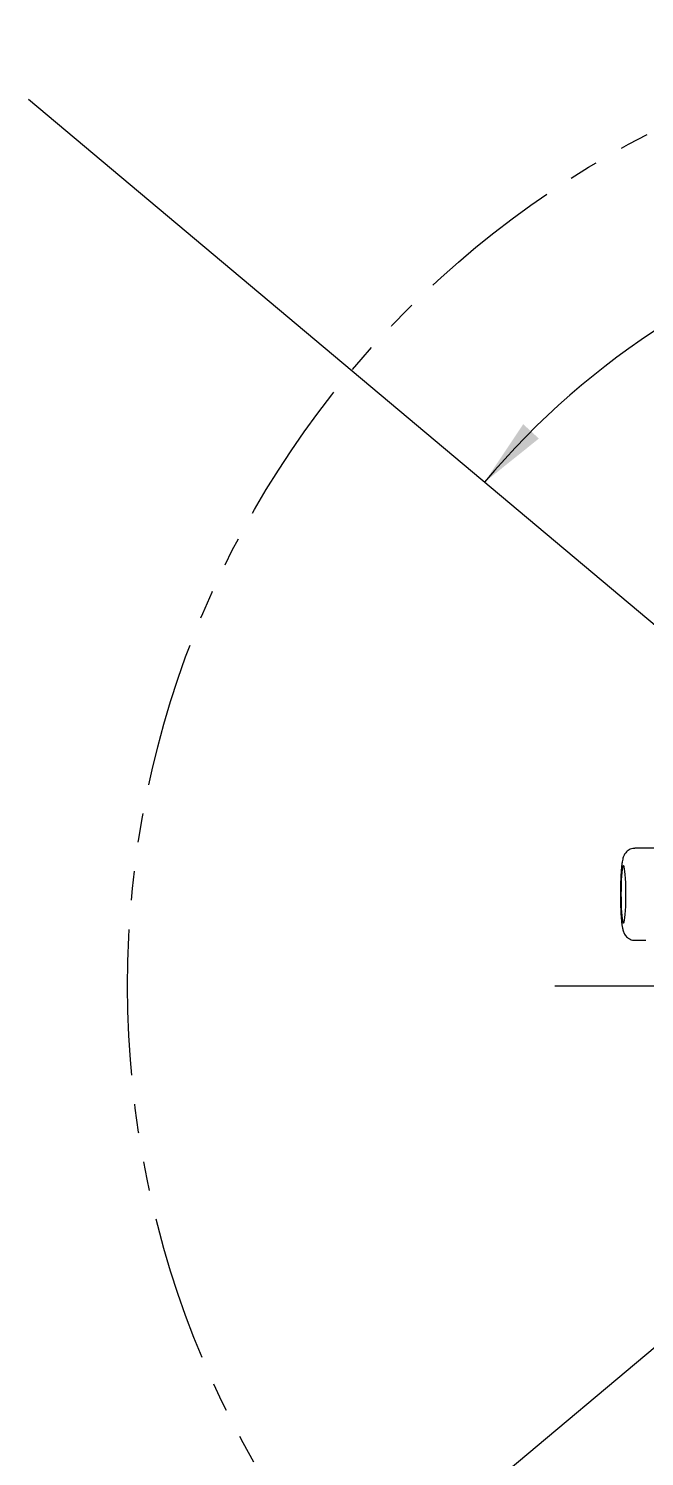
# Paper-space layout '草迹图' of a CAD drawing. Header units: millimetres. Extents: x 0 to 420, y 0 to 297.
# Drawn here: x 44.3 to 71.1, y 48.1 to 110.2 of the extents above; entities that cross this region are included whole.
import ezdxf

# ---------------------------------------------------------------- set-up
doc = ezdxf.new("R2010")
doc.units = ezdxf.units.MM
doc.linetypes.add('PHANTOM', pattern=[12.7, 6.35, -1.27, 1.27, -1.27, 1.27, -1.27])
doc.layers.get('0').update_dxf_attribs({"lineweight": 18})
doc.layers.add('双点划线层', color=7, linetype='PHANTOM', lineweight=18)
doc.layers.add('标注层', color=7, linetype='Continuous', lineweight=15)
doc.styles.add('SLDTEXTSTYLE6', font='', dxfattribs={"width": 0.7})
doc.styles.get('SLDTEXTSTYLE6').set_extended_font_data('宋体')
doc.dimstyles.new('SLDDIMSTYLE0', dxfattribs={"dimtxt": 3, "dimasz": 3, "dimexe": 0, "dimexo": 0.0625, "dimgap": 0.75, "dimtad": 1, "dimdec": 4, "dimlfac": 10, "dimzin": 12, "dimdsep": 46, "dimtxsty": 'SLDTEXTSTYLE6', "dimcen": 0.09, "dimdle": 6, "dimazin": 3, "dimtfac": 1, "dimtdec": 3, "dimtofl": 0, "dimtmove": 0, "dimatfit": 3, "dimfxl": 1, "dimfrac": 2, "dimtolj": 1, "dimarcsym": 0})

# ---------------------------------------------------------------- blocks, each defined once
blk = doc.blocks.new('*X87')
at = {"layer": '标注层'}
for points in [[(64.149, 90.483), (66.517, 92.383), (65.836, 93.007)], [(124.38, 68.561), (124.71, 71.578), (123.788, 71.538)]]:
    blk.add_hatch(color=256, dxfattribs=at).paths.add_polyline_path(points, flags=0)
blk.add_arc((90.275, 68.561), 34.105, 0, 140, dxfattribs=at)
at = {"layer": '标注层', "insert": (99.161, 105.736), "char_height": 3, "width": 12.0331, "attachment_point": 1, "rotation": 340, "style": 'SLDTEXTSTYLE6'}
blk.add_mtext('140%%D', dxfattribs=at)
blk = doc.blocks.new('*X88')
at = {"layer": '标注层'}
for points in [[(124.276, 68.561), (123.683, 65.584), (124.605, 65.544)], [(64.229, 46.706), (65.917, 44.183), (66.597, 44.807)]]:
    blk.add_hatch(color=256, dxfattribs=at).paths.add_polyline_path(points, flags=0)
blk.add_arc((90.275, 68.561), 34, 220, 0, dxfattribs=at)
at = {"layer": '标注层', "insert": (96.48, 38.752), "char_height": 3, "width": 12.0331, "attachment_point": 1, "rotation": 20, "style": 'SLDTEXTSTYLE6'}
blk.add_mtext('140%%D', dxfattribs=at)

psp = doc.layouts.new('草迹图')

# ---------------------------------------------------------------- linework, layer by layer
at = {"color": 7, "linetype": 'Continuous', "lineweight": 0}
for p, q in [((71.69198633, 74.56092363), (70.69579163, 74.56092363)), ((70.69579163, 70.56092363), (71.16805106, 70.56092363))]:
    psp.add_line(p, q, dxfattribs=at)
psp.add_lwpolyline([(70.19213152, 71.31255417), (70.21059926, 71.31972427), (70.22869575, 71.36260141), (70.24590038, 71.4399521), (70.26171821, 71.5495511), (70.27569418, 71.68824545), (70.28742624, 71.85204516), (70.29657688, 72.03623801), (70.30288284, 72.23552512), (70.30616273, 72.44417334), (70.30632217, 72.65618026), (70.30335658, 72.86544682), (70.29735128, 73.0659528), (70.28847904, 73.25193001), (70.27699508, 73.41802823), (70.26322978, 73.5594691), (70.24757914, 73.67218365), (70.23049341, 73.75292926), (70.2124641, 73.79938304), (70.1940099, 73.8102086), (70.17566169, 73.78509451), (70.15794731, 73.72476324), (70.14137639, 73.63095044), (70.12642562, 73.5063549), (70.11352513, 73.35456104), (70.10304603, 73.17993567), (70.09528979, 72.98750244), (70.09047954, 72.78279733), (70.08875366, 72.57170931), (70.09016181, 72.36031101), (70.09466346, 72.15468396), (70.10212913, 71.96074369), (70.11234404, 71.78406951), (70.12501431, 71.629744), (70.13977545, 71.50220684), (70.15620282, 71.40512703), (70.17382382, 71.34129739), (70.19213152, 71.31255417)], dxfattribs=at)
for points, knots in [([(70.69674725, 74.55810361), (70.68582525, 74.55895649), (70.63376841, 74.56302149), (70.54471396, 74.54158125), (70.44111478, 74.49765901), (70.35748467, 74.43754578), (70.29284799, 74.37027005), (70.24514454, 74.30082834), (70.21093773, 74.23285743), (70.18505103, 74.16364535), (70.1617581, 74.07955723), (70.14092484, 73.97315509), (70.12180646, 73.83583603), (70.10534381, 73.67463712), (70.09168939, 73.4946805), (70.08067891, 73.29569791), (70.07254914, 73.08569015), (70.06724394, 72.86714601), (70.06477535, 72.64349903), (70.06515489, 72.4186244), (70.06836902, 72.19658169), (70.0743729, 71.98137644), (70.08310216, 71.77675866), (70.09449605, 71.58597361), (70.10860403, 71.41139354), (70.12569072, 71.25375207), (70.1476705, 71.1084391), (70.17171964, 70.99838186), (70.20537376, 70.90140595), (70.24235667, 70.82502009), (70.29471731, 70.74876702), (70.36054895, 70.68090559), (70.41305712, 70.64665527), (70.43612478, 70.63160857)], [0, 0, 0, 0, 0.0269132685, 0.1282749592, 0.2203755148, 0.3060919737, 0.3873562293, 0.4664314801, 0.5480872976, 0.6395949083, 0.7566003195, 0.9370062152, 1.1284276113, 1.3083737868, 1.4976161115, 1.680902293, 1.861361918, 2.040381414, 2.2186664353, 2.396656621, 2.5746784223, 2.7529706981, 2.9319217905, 3.1120911795, 3.2944372668, 3.4808963871, 3.6762996056, 3.8982917381, 4.0075064485, 4.0958636706, 4.1844887933, 4.2731731132, 4.3426603825, 4.3426603825, 4.3426603825, 4.3426603825]), ([(70.43612478, 70.63160857), (70.46905833, 70.61528433), (70.53719837, 70.58150922), (70.6282226, 70.55954309), (70.68201712, 70.56355671), (70.69591993, 70.56459401)], [0, 0, 0, 0, 0.11235802123, 0.23247053525, 0.27433142813, 0.27433142813, 0.27433142813, 0.27433142813])]:
    psp.add_open_spline(points, degree=3, knots=knots, dxfattribs=at)
at = {"layer": '双点划线层'}
psp.add_circle((90.27515784, 68.56092363), 41.65444525, dxfattribs=at)
at = {"layer": '标注层'}
for q in [(44.31249126, 107.12818021), (67.20604374, 68.56092363)]:
    psp.add_line((90.27515784, 68.56092363), q, dxfattribs=at)
at = {"layer": '标注层', "color": 5, "linetype": 'Continuous', "lineweight": 15}
psp.add_line((90.27515784, 68.56092363), (44.31249126, 29.99366705), dxfattribs=at)

# ---------------------------------------------------------------- dimensions: what is measured, and where the dimension line sits
at = {"layer": '标注层'}
for base, line1, line2, picture, middle in [((101.93980834, 100.60928748), ((44.31249126, 107.12818021), (90.27515784, 68.56092363)), ((242.66343596, 68.56092363), (90.27515784, 68.56092363)), '*X87', (101.93980834, 100.60928748)), ((101.90400338, 36.6109331), ((242.66343596, 68.56092363), (90.27515784, 68.56092363)), ((44.31249126, 29.99366705), (90.27515784, 68.56092363)), '*X88', (101.90400338, 36.6109331))]:
    dim = psp.add_angular_dim_2l(base=base, line1=line1, line2=line2, dimstyle='SLDDIMSTYLE0', override={"dimtad": 1, "dimtih": 0, "dimtoh": 0, "dimsah": 1, "dimtdec": 2, "dimtzin": 12}, dxfattribs=at)
    dim.commit()
    dim.dimension.update_dxf_attribs({"geometry": picture, "text_midpoint": middle, "dimtype": 162})

doc.saveas('drawing.dxf')
